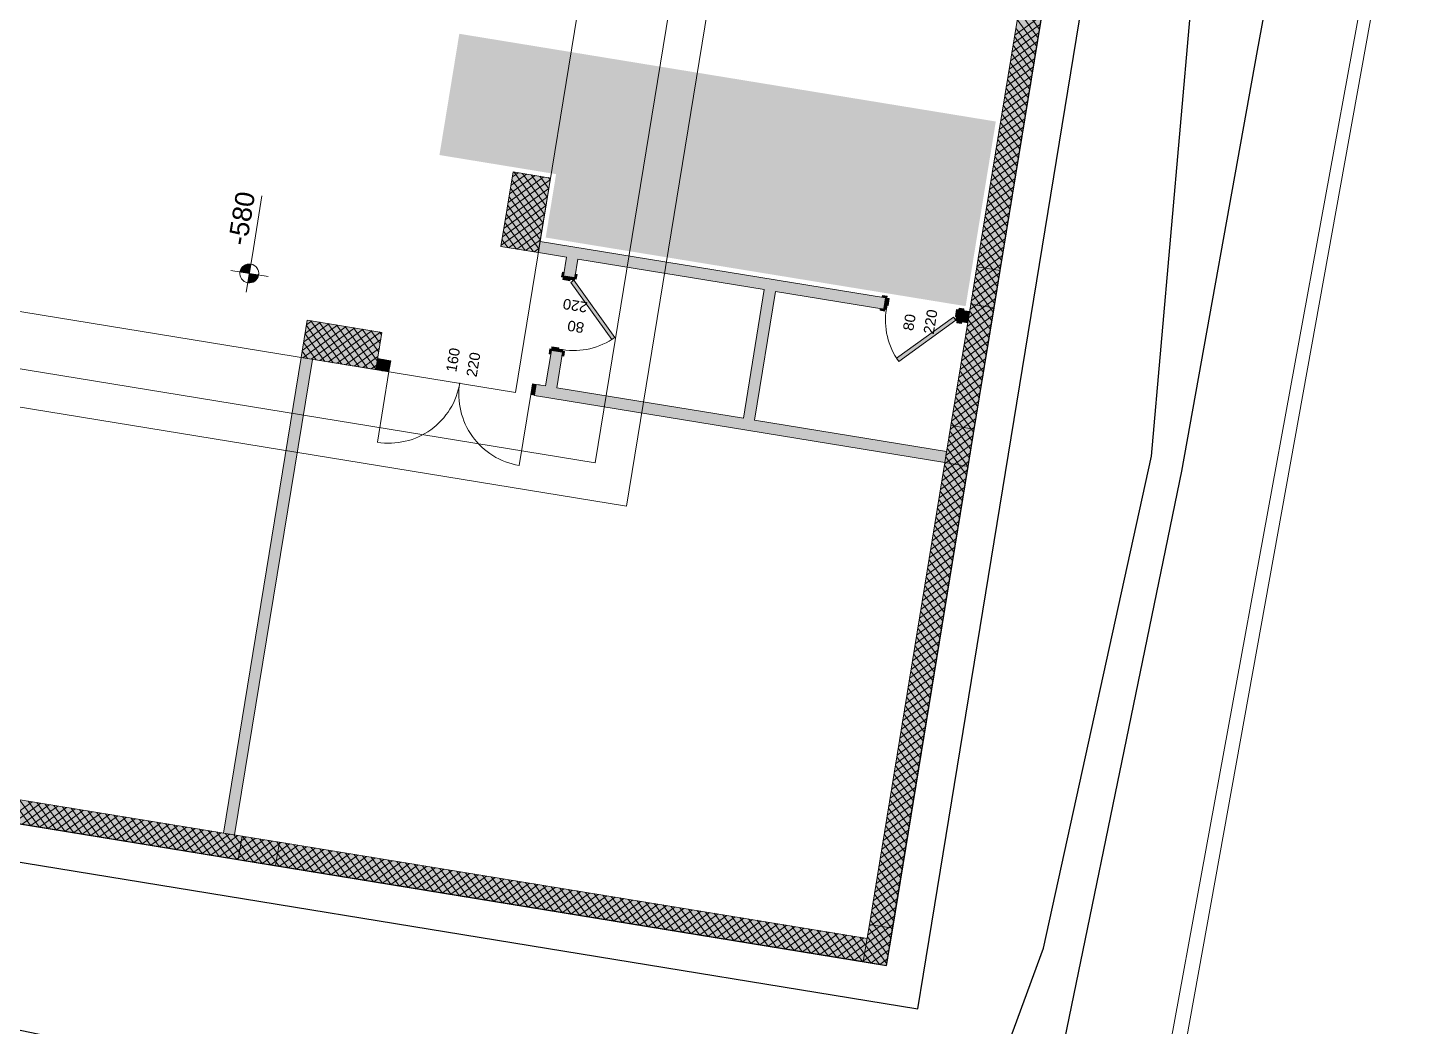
# Model space of a CAD drawing. Header units: metres. Extents: x 7511340 to 7511486, y 4692164 to 4692372.
# Drawn here: x 7511412.95 to 7511427.65, y 4692182.43 to 4692193 of the extents above; entities that cross this region are included whole.
import ezdxf

# ---------------------------------------------------------------- set-up
doc = ezdxf.new("R2010")
doc.units = ezdxf.units.M
for name, color, linetype, lineweight in [('Asfallt', 97, 'Continuous', 0), ('ParcRePo', 7, 'Continuous', 0), ('urbanizem', 1, 'Continuous', 0)]:
    doc.layers.add(name, color=color, linetype=linetype, lineweight=lineweight)
for name, color, linetype in [('bodrumi', 5, 'Continuous'), ('e0', 4, 'Continuous'), ('e1', 4, 'Continuous'), ('e2', 1, 'Continuous')]:
    doc.layers.add(name, color=color, linetype=linetype)
for name, color, linetype, true_color in [('PDF_2D Drafting - General', 7, 'Continuous', 0x999999), ('PDF_A - Dimensionimi', 7, 'Continuous', 0x999999), ('PDF_A - Fill Zone', 7, 'Continuous', 0xcccccc), ('PDF_A - Muret', 7, 'Continuous', 0xaaaaaa), ('PDF_A - Shtyllat', 7, 'Continuous', 0x999999), ('PDF_A - Shtyllat bodrum', 7, 'Continuous', 0x999999)]:
    doc.layers.add(name, color=color, linetype=linetype, true_color=true_color)
doc.styles.add('PDF Arial', font='arial.ttf')

msp = doc.modelspace()

# ---------------------------------------------------------------- hatches: boundary and pattern name
at = {"layer": 'PDF_A - Dimensionimi', "transparency": 33554559}
for points in [[(7511415.291, 4692190.397), (7511415.193, 4692190.413), (7511415.206, 4692190.45), (7511415.233, 4692190.478), (7511415.268, 4692190.495), (7511415.307, 4692190.496)], [(7511415.291, 4692190.397), (7511415.39, 4692190.381), (7511415.376, 4692190.345), (7511415.35, 4692190.316), (7511415.314, 4692190.3), (7511415.275, 4692190.298)]]:
    msp.add_hatch(color=256, dxfattribs=at).paths.add_polyline_path(points)
at = {"layer": 'PDF_A - Fill Zone', "true_color": 0xffffff, "transparency": 33554559}
msp.add_hatch(color=7, dxfattribs=at).paths.add_polyline_path([(7511423.189, 4692192.005), (7511422.87, 4692190.051), (7511418.427, 4692190.777), (7511418.537, 4692191.448), (7511417.303, 4692191.65), (7511417.513, 4692192.933)])
at = {"layer": 'PDF_A - Muret', "true_color": 0xffffff, "transparency": 33554559}
for points in [[(7511418.616, 4692190.371), (7511418.729, 4692190.353), (7511418.724, 4692190.325), (7511418.685, 4692190.332), (7511418.683, 4692190.32), (7511418.609, 4692190.332)], [(7511422.062, 4692190.132), (7511422.05, 4692190.058), (7511422.038, 4692190.06), (7511422.032, 4692190.021), (7511422.004, 4692190.025), (7511422.023, 4692190.139)], [(7511422.812, 4692190.01), (7511422.794, 4692189.896), (7511422.766, 4692189.901), (7511422.773, 4692189.94), (7511422.761, 4692189.942), (7511422.773, 4692190.016)], [(7511418.493, 4692189.621), (7511418.567, 4692189.609), (7511418.565, 4692189.597), (7511418.604, 4692189.591), (7511418.6, 4692189.563), (7511418.487, 4692189.582)]]:
    msp.add_hatch(color=7, dxfattribs=at).paths.add_polyline_path(points)

# ---------------------------------------------------------------- linework, layer by layer
at = {"layer": 'Asfallt'}
msp.add_polyline3d([(7511404.403, 4692273.175, 619.961), (7511401.488, 4692249.649, 619.892), (7511397.329, 4692206.248, 619.854), (7511395.371, 4692183.618, 619.839), (7511395.627, 4692182.623, 619.894), (7511395.907, 4692181.586, 619.902), (7511396.191, 4692181.272, 619.919), (7511396.715, 4692180.907, 619.923), (7511397.256, 4692180.8, 619.878), (7511414.766, 4692176.268, 619.774), (7511418.852, 4692175.217, 619.731), (7511420.837, 4692174.645, 619.657), (7511421.531, 4692174.761, 619.63), (7511421.996, 4692174.813, 619.607), (7511422.248, 4692175.07, 619.631), (7511422.506, 4692175.39, 619.618), (7511422.614, 4692175.596, 619.693), (7511422.821, 4692175.949, 619.549), (7511423.13, 4692176.487, 619.53), (7511424.316, 4692177.369, 619.53), (7511433.508, 4692228.296, 619.412), (7511440.37, 4692264.898, 619.373)], dxfattribs=at)
at = {"layer": 'bodrumi', "flags": 128}
msp.add_lwpolyline([(7511422.033, 4692183.074), (7511426.969, 4692213.275), (7511399.479, 4692217.768), (7511396.566, 4692188.662, 0.396098), (7511397.817, 4692187.032)], format="xyb", close=True, dxfattribs=at)
at = {"layer": 'e0', "color": 6, "linetype": 'Continuous', "lineweight": 20, "flags": 128}
msp.add_lwpolyline([(7511423.12, 4692213.903), (7511418.951, 4692188.392), (7511400.346, 4692191.433), (7511404.516, 4692216.944)], dxfattribs=at)
at = {"layer": 'e1', "flags": 128}
msp.add_lwpolyline([(7511422.364, 4692182.615), (7511427.429, 4692213.605), (7511399.123, 4692218.231), (7511396.168, 4692188.702, 0.396098), (7511397.752, 4692186.637)], format="xyb", close=True, dxfattribs=at)
at = {"layer": 'e1', "linetype": 'Continuous', "lineweight": 20, "elevation": 613.255, "flags": 128}
msp.add_lwpolyline([(7511423.515, 4692213.839), (7511419.281, 4692187.933), (7511399.887, 4692191.102), (7511404.121, 4692217.009)], dxfattribs=at)
at = {"layer": 'e2'}
msp.add_polyline3d([(7511400.144, 4692185.014, 619.707), (7511406.645, 4692183.268, 619.712), (7511410.931, 4692182.793, 619.834), (7511419.224, 4692181.066, 619.742), (7511423.016, 4692181.413, 619.405), (7511423.694, 4692183.258, 619.225), (7511424.836, 4692188.462, 619.161), (7511425.244, 4692193.12, 619.294), (7511426.125, 4692197.892, 619.277), (7511427.391, 4692204.14, 619.204), (7511428.084, 4692213.744, 613.896), (7511428.007, 4692215.982, 619.365), (7511429.663, 4692217.241, 619.316), (7511430.32, 4692216.45, 619.345), (7511430.001, 4692214.913, 619.363), (7511428, 4692203.837, 619.283), (7511426.864, 4692197.695, 619.391), (7511425.955, 4692192.757, 619.316), (7511425.152, 4692188.306, 619.298), (7511423.429, 4692179.932, 619.502), (7511421.276, 4692179.272, 619.683), (7511406.296, 4692181.95, 619.832), (7511398.809, 4692184.212, 619.878)], dxfattribs=at)
at = {"layer": 'ParcRePo', "flags": 128}
msp.add_lwpolyline([(7511438.476, 4692258.633), (7511437.466, 4692250.214), (7511433.445, 4692226.686), (7511431.285, 4692219.136), (7511431.165, 4692215.906), (7511428.644, 4692201.967), (7511424.053, 4692176.878), (7511392.374, 4692184.299), (7511391.774, 4692184.439), (7511391.754, 4692184.439), (7511391.594, 4692184.479), (7511374.173, 4692189.119), (7511355.624, 4692194.06), (7511353.224, 4692194.68), (7511356.019, 4692233.288), (7511356.846, 4692244.708), (7511357.263, 4692252.689), (7511359.038, 4692286.715)], dxfattribs=at)
at = {"layer": 'PDF_2D Drafting - General', "color": 8, "lineweight": 9, "true_color": 0x7f7f7f}
for points in [[(7511422.033, 4692183.074), (7511426.969, 4692213.275)], [(7511397.817, 4692187.032), (7511422.033, 4692183.074)]]:
    msp.add_lwpolyline(points, dxfattribs=at)
at = {"layer": 'PDF_A - Dimensionimi', "lineweight": 5}
for points in [[(7511415.324, 4692190.595), (7511415.425, 4692191.218)], [(7511415.259, 4692190.2), (7511415.324, 4692190.595)], [(7511415.489, 4692190.365), (7511415.094, 4692190.429)]]:
    msp.add_lwpolyline(points, dxfattribs=at)
msp.add_ellipse((7511415.291, 4692190.397), major_axis=(0.0987, -0.0162), ratio=0.999471, dxfattribs=at)
at = {"layer": 'PDF_A - Muret', "color": 8, "lineweight": 18, "true_color": 0x7f7f7f}
for points in [[(7511423.714, 4692194.908), (7511422.988, 4692190.467)], [(7511423.235, 4692190.427), (7511423.961, 4692194.868)], [(7511418.37, 4692190.736), (7511418.35, 4692190.617)], [(7511422.023, 4692190.139), (7511418.37, 4692190.736)], [(7511418.35, 4692190.617), (7511418.648, 4692190.569)], [(7511418.648, 4692190.569), (7511418.616, 4692190.371)], [(7511418.734, 4692190.352), (7511418.766, 4692190.549)], [(7511418.766, 4692190.549), (7511420.74, 4692190.227)], [(7511418.616, 4692190.371), (7511418.622, 4692190.408)], [(7511418.616, 4692190.371), (7511418.622, 4692190.408)], [(7511418.616, 4692190.371), (7511418.622, 4692190.408)], [(7511418.616, 4692190.371), (7511418.729, 4692190.353)], [(7511418.616, 4692190.371), (7511418.729, 4692190.353)], [(7511418.616, 4692190.371), (7511418.729, 4692190.353)], [(7511418.729, 4692190.353), (7511418.734, 4692190.352)], [(7511418.729, 4692190.353), (7511418.734, 4692190.352)], [(7511418.729, 4692190.353), (7511418.734, 4692190.352)], [(7511418.734, 4692190.352), (7511418.74, 4692190.388)], [(7511418.734, 4692190.352), (7511418.74, 4692190.388)], [(7511418.734, 4692190.352), (7511418.74, 4692190.388)], [(7511420.74, 4692190.227), (7511420.518, 4692188.865)], [(7511420.636, 4692188.845), (7511420.859, 4692190.207)], [(7511420.859, 4692190.207), (7511422.003, 4692190.02)], [(7511422.023, 4692190.139), (7511421.986, 4692190.145)], [(7511422.023, 4692190.139), (7511421.986, 4692190.145)], [(7511422.023, 4692190.139), (7511421.986, 4692190.145)], [(7511422.023, 4692190.139), (7511422.004, 4692190.025)], [(7511422.023, 4692190.139), (7511422.004, 4692190.025)], [(7511422.023, 4692190.139), (7511422.004, 4692190.025)], [(7511422.003, 4692190.02), (7511421.967, 4692190.026)], [(7511422.003, 4692190.02), (7511421.967, 4692190.026)], [(7511422.003, 4692190.02), (7511421.967, 4692190.026)], [(7511422.004, 4692190.025), (7511422.003, 4692190.02)], [(7511422.004, 4692190.025), (7511422.003, 4692190.02)], [(7511422.004, 4692190.025), (7511422.003, 4692190.02)], [(7511422.924, 4692190.072), (7511422.714, 4692188.789)], [(7511422.812, 4692190.01), (7511422.794, 4692189.896)], [(7511422.812, 4692190.01), (7511422.794, 4692189.896)], [(7511422.812, 4692190.01), (7511422.794, 4692189.896)], [(7511422.812, 4692190.01), (7511422.849, 4692190.004)], [(7511422.91, 4692189.994), (7511422.812, 4692190.01)], [(7511422.812, 4692190.01), (7511422.849, 4692190.004)], [(7511422.812, 4692190.01), (7511422.849, 4692190.004)], [(7511422.891, 4692189.875), (7511422.91, 4692189.994)], [(7511422.961, 4692188.749), (7511423.171, 4692190.032)], [(7511422.794, 4692189.896), (7511422.793, 4692189.891)], [(7511422.794, 4692189.896), (7511422.793, 4692189.891)], [(7511422.794, 4692189.896), (7511422.793, 4692189.891)], [(7511422.793, 4692189.891), (7511422.829, 4692189.885)], [(7511422.793, 4692189.891), (7511422.891, 4692189.875)], [(7511422.793, 4692189.891), (7511422.829, 4692189.885)], [(7511422.793, 4692189.891), (7511422.829, 4692189.885)], [(7511418.487, 4692189.582), (7511418.425, 4692189.207)], [(7511418.487, 4692189.582), (7511418.481, 4692189.545)], [(7511418.487, 4692189.582), (7511418.481, 4692189.545)], [(7511418.487, 4692189.582), (7511418.481, 4692189.545)], [(7511418.487, 4692189.582), (7511418.6, 4692189.563)], [(7511418.487, 4692189.582), (7511418.6, 4692189.563)], [(7511418.487, 4692189.582), (7511418.6, 4692189.563)], [(7511418.544, 4692189.187), (7511418.605, 4692189.562)], [(7511418.605, 4692189.562), (7511418.599, 4692189.526)], [(7511418.605, 4692189.562), (7511418.599, 4692189.526)], [(7511418.605, 4692189.562), (7511418.599, 4692189.526)], [(7511418.6, 4692189.563), (7511418.605, 4692189.562)], [(7511418.6, 4692189.563), (7511418.605, 4692189.562)], [(7511418.6, 4692189.563), (7511418.605, 4692189.562)], [(7511415.84, 4692189.508), (7511415.017, 4692184.475)], [(7511415.136, 4692184.456), (7511415.958, 4692189.488)], [(7511416.629, 4692189.379), (7511416.728, 4692189.363)], [(7511416.747, 4692189.481), (7511416.649, 4692189.497)], [(7511416.728, 4692189.363), (7511416.692, 4692189.368)], [(7511416.728, 4692189.363), (7511416.692, 4692189.368)], [(7511416.728, 4692189.363), (7511416.692, 4692189.368)], [(7511416.747, 4692189.481), (7511416.711, 4692189.487)], [(7511416.747, 4692189.481), (7511416.711, 4692189.487)], [(7511416.747, 4692189.481), (7511416.711, 4692189.487)], [(7511416.729, 4692189.367), (7511416.728, 4692189.363)], [(7511416.729, 4692189.367), (7511416.728, 4692189.363)], [(7511416.729, 4692189.367), (7511416.728, 4692189.363)], [(7511416.747, 4692189.481), (7511416.729, 4692189.367)], [(7511416.747, 4692189.481), (7511416.729, 4692189.367)], [(7511416.747, 4692189.481), (7511416.729, 4692189.367)], [(7511418.326, 4692189.223), (7511418.308, 4692189.109)], [(7511418.326, 4692189.223), (7511418.308, 4692189.109)], [(7511418.326, 4692189.223), (7511418.308, 4692189.109)], [(7511418.326, 4692189.223), (7511418.363, 4692189.217)], [(7511418.425, 4692189.207), (7511418.326, 4692189.223)], [(7511418.326, 4692189.223), (7511418.363, 4692189.217)], [(7511418.326, 4692189.223), (7511418.363, 4692189.217)], [(7511418.308, 4692189.109), (7511418.307, 4692189.104)], [(7511418.308, 4692189.109), (7511418.307, 4692189.104)], [(7511418.308, 4692189.109), (7511418.307, 4692189.104)], [(7511418.307, 4692189.104), (7511418.344, 4692189.098)], [(7511418.307, 4692189.104), (7511422.649, 4692188.395)], [(7511418.307, 4692189.104), (7511418.344, 4692189.098)], [(7511418.307, 4692189.104), (7511418.344, 4692189.098)], [(7511420.518, 4692188.865), (7511418.544, 4692189.187)], [(7511422.668, 4692188.513), (7511420.636, 4692188.845)], [(7511422.649, 4692188.395), (7511422.668, 4692188.513)], [(7511422.65, 4692188.395), (7511421.851, 4692183.509)], [(7511422.098, 4692183.469), (7511422.896, 4692188.354)], [(7511415.215, 4692184.442), (7511411.119, 4692185.111)], [(7511411.078, 4692184.865), (7511415.174, 4692184.195)], [(7511415.017, 4692184.475), (7511415.136, 4692184.456)], [(7511421.827, 4692183.361), (7511415.609, 4692184.378)], [(7511415.569, 4692184.131), (7511421.787, 4692183.115)]]:
    msp.add_lwpolyline(points, dxfattribs=at)
at = {"layer": 'PDF_A - Muret', "lineweight": 9}
for points in [[(7511423.652, 4692192.979), (7511423.446, 4692193.266)], [(7511423.676, 4692193.126), (7511423.389, 4692192.92)], [(7511423.623, 4692192.797), (7511423.416, 4692193.084)], [(7511423.637, 4692192.888), (7511423.431, 4692193.175)], [(7511423.647, 4692192.945), (7511423.36, 4692192.739)], [(7511423.662, 4692193.036), (7511423.374, 4692192.829)], [(7511423.593, 4692192.616), (7511423.387, 4692192.903)], [(7511423.608, 4692192.706), (7511423.401, 4692192.993)], [(7511423.617, 4692192.764), (7511423.33, 4692192.557)], [(7511423.632, 4692192.854), (7511423.345, 4692192.648)], [(7511423.578, 4692192.525), (7511423.372, 4692192.812)], [(7511423.602, 4692192.673), (7511423.315, 4692192.466)], [(7511423.548, 4692192.344), (7511423.342, 4692192.631)], [(7511423.563, 4692192.434), (7511423.357, 4692192.721)], [(7511423.573, 4692192.491), (7511423.286, 4692192.285)], [(7511423.587, 4692192.582), (7511423.3, 4692192.376)], [(7511423.519, 4692192.162), (7511423.312, 4692192.449)], [(7511423.534, 4692192.253), (7511423.327, 4692192.54)], [(7511423.543, 4692192.31), (7511423.256, 4692192.103)], [(7511423.558, 4692192.401), (7511423.271, 4692192.194)], [(7511423.504, 4692192.071), (7511423.298, 4692192.358)], [(7511423.528, 4692192.219), (7511423.241, 4692192.013)], [(7511423.474, 4692191.89), (7511423.268, 4692192.177)], [(7511423.489, 4692191.981), (7511423.283, 4692192.268)], [(7511423.498, 4692192.038), (7511423.211, 4692191.831)], [(7511423.513, 4692192.129), (7511423.226, 4692191.922)], [(7511423.459, 4692191.799), (7511423.253, 4692192.086)], [(7511423.484, 4692191.947), (7511423.197, 4692191.741)], [(7511423.43, 4692191.618), (7511423.223, 4692191.905)], [(7511423.445, 4692191.708), (7511423.238, 4692191.996)], [(7511423.454, 4692191.766), (7511423.167, 4692191.559)], [(7511423.469, 4692191.856), (7511423.182, 4692191.65)], [(7511423.4, 4692191.436), (7511423.194, 4692191.723)], [(7511423.415, 4692191.527), (7511423.209, 4692191.814)], [(7511423.424, 4692191.584), (7511423.137, 4692191.378)], [(7511423.439, 4692191.675), (7511423.152, 4692191.468)], [(7511423.385, 4692191.346), (7511423.179, 4692191.633)], [(7511423.409, 4692191.493), (7511423.122, 4692191.287)], [(7511423.356, 4692191.164), (7511423.149, 4692191.451)], [(7511423.37, 4692191.255), (7511423.164, 4692191.542)], [(7511423.38, 4692191.312), (7511423.093, 4692191.106)], [(7511423.395, 4692191.403), (7511423.108, 4692191.196)], [(7511423.341, 4692191.073), (7511423.134, 4692191.36)], [(7511423.35, 4692191.131), (7511423.063, 4692190.924)], [(7511423.365, 4692191.221), (7511423.078, 4692191.015)], [(7511423.311, 4692190.892), (7511423.105, 4692191.179)], [(7511423.326, 4692190.983), (7511423.12, 4692191.27)], [(7511423.335, 4692191.04), (7511423.048, 4692190.833)], [(7511423.281, 4692190.711), (7511423.075, 4692190.998)], [(7511423.296, 4692190.801), (7511423.09, 4692191.088)], [(7511423.306, 4692190.858), (7511423.019, 4692190.652)], [(7511423.32, 4692190.949), (7511423.033, 4692190.743)], [(7511423.267, 4692190.62), (7511423.06, 4692190.907)], [(7511423.291, 4692190.768), (7511423.004, 4692190.561)], [(7511423.237, 4692190.438), (7511423.031, 4692190.725)], [(7511423.252, 4692190.529), (7511423.045, 4692190.816)], [(7511423.276, 4692190.677), (7511422.989, 4692190.47)], [(7511423.065, 4692190.455), (7511423.001, 4692190.544)], [(7511423.156, 4692190.44), (7511423.016, 4692190.635)], [(7511423.261, 4692190.586), (7511423.076, 4692190.453)], [(7511423.246, 4692190.495), (7511423.167, 4692190.438)], [(7511423.157, 4692189.951), (7511422.87, 4692189.745)], [(7511423.161, 4692190.034), (7511422.885, 4692189.835)], [(7511423.07, 4692190.049), (7511422.9, 4692189.926)], [(7511423.118, 4692189.713), (7511422.912, 4692190)], [(7511422.98, 4692190.063), (7511422.915, 4692190.017)], [(7511423.133, 4692189.803), (7511422.942, 4692190.07)], [(7511423.148, 4692189.894), (7511423.032, 4692190.055)], [(7511423.163, 4692189.985), (7511423.123, 4692190.04)], [(7511423.143, 4692189.86), (7511422.856, 4692189.654)], [(7511423.089, 4692189.531), (7511422.882, 4692189.818)], [(7511423.104, 4692189.622), (7511422.897, 4692189.909)], [(7511423.113, 4692189.679), (7511422.826, 4692189.473)], [(7511423.128, 4692189.77), (7511422.841, 4692189.563)], [(7511423.074, 4692189.44), (7511422.868, 4692189.727)], [(7511423.098, 4692189.588), (7511422.811, 4692189.382)], [(7511423.044, 4692189.259), (7511422.838, 4692189.546)], [(7511423.059, 4692189.35), (7511422.853, 4692189.637)], [(7511423.068, 4692189.407), (7511422.781, 4692189.2)], [(7511423.083, 4692189.498), (7511422.796, 4692189.291)], [(7511423.015, 4692189.078), (7511422.808, 4692189.365)], [(7511423.029, 4692189.168), (7511422.823, 4692189.455)], [(7511423.039, 4692189.225), (7511422.752, 4692189.019)], [(7511423.054, 4692189.316), (7511422.767, 4692189.11)], [(7511423, 4692188.987), (7511422.793, 4692189.274)], [(7511423.024, 4692189.135), (7511422.737, 4692188.928)], [(7511422.97, 4692188.805), (7511422.764, 4692189.092)], [(7511422.985, 4692188.896), (7511422.779, 4692189.183)], [(7511423.009, 4692189.044), (7511422.722, 4692188.837)], [(7511422.926, 4692188.755), (7511422.749, 4692189.002)], [(7511422.994, 4692188.953), (7511422.757, 4692188.783)], [(7511422.745, 4692188.784), (7511422.719, 4692188.82)], [(7511422.836, 4692188.77), (7511422.734, 4692188.911)], [(7511422.979, 4692188.862), (7511422.848, 4692188.768)], [(7511422.965, 4692188.772), (7511422.938, 4692188.753)], [(7511422.842, 4692188.363), (7511422.618, 4692188.202)], [(7511422.751, 4692188.378), (7511422.633, 4692188.293)], [(7511422.851, 4692188.08), (7511422.645, 4692188.367)], [(7511422.66, 4692188.393), (7511422.648, 4692188.384)], [(7511422.866, 4692188.17), (7511422.712, 4692188.384)], [(7511422.881, 4692188.261), (7511422.803, 4692188.37)], [(7511422.896, 4692188.352), (7511422.894, 4692188.355)], [(7511422.876, 4692188.227), (7511422.589, 4692188.021)], [(7511422.89, 4692188.318), (7511422.603, 4692188.112)], [(7511422.837, 4692187.989), (7511422.63, 4692188.276)], [(7511422.846, 4692188.046), (7511422.559, 4692187.84)], [(7511422.861, 4692188.137), (7511422.574, 4692187.93)], [(7511422.807, 4692187.807), (7511422.601, 4692188.094)], [(7511422.822, 4692187.898), (7511422.615, 4692188.185)], [(7511422.831, 4692187.955), (7511422.544, 4692187.749)], [(7511422.777, 4692187.626), (7511422.571, 4692187.913)], [(7511422.792, 4692187.717), (7511422.586, 4692188.004)], [(7511422.801, 4692187.774), (7511422.514, 4692187.567)], [(7511422.816, 4692187.864), (7511422.529, 4692187.658)], [(7511422.762, 4692187.535), (7511422.556, 4692187.822)], [(7511422.787, 4692187.683), (7511422.5, 4692187.477)], [(7511422.733, 4692187.354), (7511422.526, 4692187.641)], [(7511422.748, 4692187.445), (7511422.541, 4692187.732)], [(7511422.757, 4692187.502), (7511422.47, 4692187.295)], [(7511422.772, 4692187.592), (7511422.485, 4692187.386)], [(7511422.703, 4692187.172), (7511422.497, 4692187.459)], [(7511422.718, 4692187.263), (7511422.512, 4692187.55)], [(7511422.727, 4692187.32), (7511422.44, 4692187.114)], [(7511422.742, 4692187.411), (7511422.455, 4692187.204)], [(7511422.688, 4692187.082), (7511422.482, 4692187.369)], [(7511422.713, 4692187.229), (7511422.426, 4692187.023)], [(7511422.659, 4692186.9), (7511422.452, 4692187.187)], [(7511422.674, 4692186.991), (7511422.467, 4692187.278)], [(7511422.683, 4692187.048), (7511422.396, 4692186.842)], [(7511422.698, 4692187.139), (7511422.411, 4692186.932)], [(7511422.644, 4692186.809), (7511422.438, 4692187.096)], [(7511422.653, 4692186.867), (7511422.366, 4692186.66)], [(7511422.668, 4692186.957), (7511422.381, 4692186.751)], [(7511422.614, 4692186.628), (7511422.408, 4692186.915)], [(7511422.629, 4692186.719), (7511422.423, 4692187.006)], [(7511422.638, 4692186.776), (7511422.351, 4692186.569)], [(7511422.585, 4692186.447), (7511422.378, 4692186.734)], [(7511422.599, 4692186.537), (7511422.393, 4692186.824)], [(7511422.609, 4692186.594), (7511422.322, 4692186.388)], [(7511422.624, 4692186.685), (7511422.337, 4692186.479)], [(7511422.57, 4692186.356), (7511422.363, 4692186.643)], [(7511422.594, 4692186.504), (7511422.307, 4692186.297)], [(7511422.54, 4692186.174), (7511422.334, 4692186.461)], [(7511422.555, 4692186.265), (7511422.349, 4692186.552)], [(7511422.564, 4692186.322), (7511422.277, 4692186.116)], [(7511422.579, 4692186.413), (7511422.292, 4692186.207)], [(7511422.51, 4692185.993), (7511422.304, 4692186.28)], [(7511422.525, 4692186.084), (7511422.319, 4692186.371)], [(7511422.535, 4692186.141), (7511422.248, 4692185.934)], [(7511422.549, 4692186.231), (7511422.262, 4692186.025)], [(7511422.496, 4692185.902), (7511422.289, 4692186.189)], [(7511422.52, 4692186.05), (7511422.233, 4692185.844)], [(7511422.466, 4692185.721), (7511422.26, 4692186.008)], [(7511422.481, 4692185.811), (7511422.274, 4692186.098)], [(7511422.49, 4692185.869), (7511422.203, 4692185.662)], [(7511422.505, 4692185.959), (7511422.218, 4692185.753)], [(7511422.451, 4692185.63), (7511422.245, 4692185.917)], [(7511422.475, 4692185.778), (7511422.188, 4692185.571)], [(7511422.421, 4692185.449), (7511422.215, 4692185.736)], [(7511422.436, 4692185.539), (7511422.23, 4692185.826)], [(7511422.446, 4692185.596), (7511422.159, 4692185.39)], [(7511422.46, 4692185.687), (7511422.173, 4692185.481)], [(7511422.392, 4692185.267), (7511422.185, 4692185.554)], [(7511422.407, 4692185.358), (7511422.2, 4692185.645)], [(7511422.416, 4692185.415), (7511422.129, 4692185.209)], [(7511422.431, 4692185.506), (7511422.144, 4692185.299)], [(7511422.377, 4692185.176), (7511422.171, 4692185.463)], [(7511422.401, 4692185.324), (7511422.114, 4692185.118)], [(7511422.347, 4692184.995), (7511422.141, 4692185.282)], [(7511422.362, 4692185.086), (7511422.156, 4692185.373)], [(7511422.371, 4692185.143), (7511422.084, 4692184.936)], [(7511422.386, 4692185.233), (7511422.099, 4692185.027)], [(7511422.318, 4692184.814), (7511422.111, 4692185.101)], [(7511422.332, 4692184.904), (7511422.126, 4692185.191)], [(7511422.342, 4692184.961), (7511422.055, 4692184.755)], [(7511422.357, 4692185.052), (7511422.07, 4692184.846)], [(7511422.303, 4692184.723), (7511422.096, 4692185.01)], [(7511412.977, 4692184.554), (7511412.77, 4692184.842)], [(7511413.067, 4692184.54), (7511412.861, 4692184.827)], [(7511413.158, 4692184.525), (7511412.952, 4692184.812)], [(7511422.327, 4692184.871), (7511422.04, 4692184.664)], [(7511422.273, 4692184.541), (7511422.067, 4692184.828)], [(7511422.288, 4692184.632), (7511422.082, 4692184.919)], [(7511412.994, 4692184.805), (7511412.707, 4692184.599)], [(7511413.085, 4692184.79), (7511412.798, 4692184.584)], [(7511413.175, 4692184.775), (7511412.888, 4692184.569)], [(7511413.266, 4692184.76), (7511412.979, 4692184.554)], [(7511413.249, 4692184.51), (7511413.042, 4692184.797)], [(7511413.357, 4692184.746), (7511413.07, 4692184.539)], [(7511413.34, 4692184.495), (7511413.133, 4692184.782)], [(7511413.448, 4692184.731), (7511413.161, 4692184.524)], [(7511413.43, 4692184.48), (7511413.224, 4692184.767)], [(7511413.538, 4692184.716), (7511413.251, 4692184.51)], [(7511413.521, 4692184.466), (7511413.315, 4692184.753)], [(7511413.629, 4692184.701), (7511413.342, 4692184.495)], [(7511413.612, 4692184.451), (7511413.405, 4692184.738)], [(7511413.72, 4692184.686), (7511413.433, 4692184.48)], [(7511413.702, 4692184.436), (7511413.496, 4692184.723)], [(7511413.811, 4692184.672), (7511413.524, 4692184.465)], [(7511413.793, 4692184.421), (7511413.587, 4692184.708)], [(7511413.884, 4692184.406), (7511413.677, 4692184.693)], [(7511413.975, 4692184.391), (7511413.768, 4692184.678)], [(7511414.065, 4692184.377), (7511413.859, 4692184.664)], [(7511422.297, 4692184.689), (7511422.01, 4692184.483)], [(7511422.312, 4692184.78), (7511422.025, 4692184.574)], [(7511422.258, 4692184.451), (7511422.052, 4692184.738)], [(7511413.901, 4692184.657), (7511413.614, 4692184.45)], [(7511413.992, 4692184.642), (7511413.705, 4692184.435)], [(7511414.083, 4692184.627), (7511413.796, 4692184.421)], [(7511414.173, 4692184.612), (7511413.886, 4692184.406)], [(7511414.156, 4692184.362), (7511413.95, 4692184.649)], [(7511414.264, 4692184.597), (7511413.977, 4692184.391)], [(7511414.247, 4692184.347), (7511414.04, 4692184.634)], [(7511414.355, 4692184.583), (7511414.068, 4692184.376)], [(7511414.338, 4692184.332), (7511414.131, 4692184.619)], [(7511414.446, 4692184.568), (7511414.159, 4692184.361)], [(7511414.428, 4692184.317), (7511414.222, 4692184.604)], [(7511414.536, 4692184.553), (7511414.249, 4692184.346)], [(7511414.519, 4692184.302), (7511414.312, 4692184.589)], [(7511414.627, 4692184.538), (7511414.34, 4692184.332)], [(7511414.61, 4692184.288), (7511414.403, 4692184.575)], [(7511414.718, 4692184.523), (7511414.431, 4692184.317)], [(7511414.7, 4692184.273), (7511414.494, 4692184.56)], [(7511414.791, 4692184.258), (7511414.585, 4692184.545)], [(7511414.882, 4692184.243), (7511414.675, 4692184.53)], [(7511414.973, 4692184.228), (7511414.766, 4692184.515)], [(7511422.282, 4692184.598), (7511421.995, 4692184.392)], [(7511422.229, 4692184.269), (7511422.022, 4692184.556)], [(7511422.244, 4692184.36), (7511422.037, 4692184.647)], [(7511414.808, 4692184.508), (7511414.521, 4692184.302)], [(7511414.899, 4692184.494), (7511414.612, 4692184.287)], [(7511414.99, 4692184.479), (7511414.703, 4692184.272)], [(7511415.081, 4692184.464), (7511414.794, 4692184.258)], [(7511415.063, 4692184.213), (7511414.857, 4692184.501)], [(7511415.171, 4692184.449), (7511414.884, 4692184.243)], [(7511415.154, 4692184.199), (7511414.948, 4692184.486)], [(7511415.207, 4692184.394), (7511414.975, 4692184.228)], [(7511415.186, 4692184.266), (7511415.038, 4692184.471)], [(7511415.201, 4692184.357), (7511415.129, 4692184.456)], [(7511415.625, 4692184.375), (7511415.607, 4692184.362)], [(7511415.88, 4692184.08), (7511415.673, 4692184.367)], [(7511422.253, 4692184.417), (7511421.966, 4692184.211)], [(7511422.268, 4692184.508), (7511421.981, 4692184.301)], [(7511422.199, 4692184.088), (7511421.993, 4692184.375)], [(7511422.214, 4692184.178), (7511422.007, 4692184.465)], [(7511415.192, 4692184.304), (7511415.066, 4692184.213)], [(7511415.806, 4692184.345), (7511415.577, 4692184.18)], [(7511415.698, 4692184.11), (7511415.59, 4692184.26)], [(7511415.716, 4692184.36), (7511415.592, 4692184.271)], [(7511415.789, 4692184.095), (7511415.605, 4692184.351)], [(7511415.897, 4692184.33), (7511415.61, 4692184.124)], [(7511415.988, 4692184.316), (7511415.701, 4692184.109)], [(7511415.971, 4692184.065), (7511415.764, 4692184.352)], [(7511416.079, 4692184.301), (7511415.792, 4692184.094)], [(7511416.061, 4692184.05), (7511415.855, 4692184.337)], [(7511416.169, 4692184.286), (7511415.882, 4692184.08)], [(7511416.152, 4692184.035), (7511415.946, 4692184.323)], [(7511416.26, 4692184.271), (7511415.973, 4692184.065)], [(7511416.243, 4692184.021), (7511416.036, 4692184.308)], [(7511416.351, 4692184.256), (7511416.064, 4692184.05)], [(7511416.333, 4692184.006), (7511416.127, 4692184.293)], [(7511416.441, 4692184.242), (7511416.154, 4692184.035)], [(7511416.424, 4692183.991), (7511416.218, 4692184.278)], [(7511416.532, 4692184.227), (7511416.245, 4692184.02)], [(7511416.515, 4692183.976), (7511416.308, 4692184.263)], [(7511416.606, 4692183.961), (7511416.399, 4692184.248)], [(7511416.696, 4692183.947), (7511416.49, 4692184.234)], [(7511416.787, 4692183.932), (7511416.581, 4692184.219)], [(7511422.223, 4692184.236), (7511421.936, 4692184.029)], [(7511422.238, 4692184.326), (7511421.951, 4692184.12)], [(7511422.184, 4692183.997), (7511421.978, 4692184.284)], [(7511415.177, 4692184.213), (7511415.157, 4692184.198)], [(7511415.608, 4692184.124), (7511415.575, 4692184.169)], [(7511416.623, 4692184.212), (7511416.336, 4692184.005)], [(7511416.714, 4692184.197), (7511416.427, 4692183.991)], [(7511416.804, 4692184.182), (7511416.517, 4692183.976)], [(7511416.895, 4692184.167), (7511416.608, 4692183.961)], [(7511416.878, 4692183.917), (7511416.671, 4692184.204)], [(7511416.986, 4692184.153), (7511416.699, 4692183.946)], [(7511416.968, 4692183.902), (7511416.762, 4692184.189)], [(7511417.077, 4692184.138), (7511416.79, 4692183.931)], [(7511417.059, 4692183.887), (7511416.853, 4692184.174)], [(7511417.167, 4692184.123), (7511416.88, 4692183.916)], [(7511417.15, 4692183.872), (7511416.943, 4692184.159)], [(7511417.258, 4692184.108), (7511416.971, 4692183.902)], [(7511417.241, 4692183.858), (7511417.034, 4692184.145)], [(7511417.349, 4692184.093), (7511417.062, 4692183.887)], [(7511417.331, 4692183.843), (7511417.125, 4692184.13)], [(7511417.439, 4692184.078), (7511417.152, 4692183.872)], [(7511417.422, 4692183.828), (7511417.216, 4692184.115)], [(7511417.513, 4692183.813), (7511417.306, 4692184.1)], [(7511417.604, 4692183.798), (7511417.397, 4692184.085)], [(7511417.694, 4692183.783), (7511417.488, 4692184.07)], [(7511422.208, 4692184.145), (7511421.921, 4692183.938)], [(7511422.155, 4692183.816), (7511421.948, 4692184.103)], [(7511422.169, 4692183.906), (7511421.963, 4692184.193)], [(7511417.53, 4692184.064), (7511417.243, 4692183.857)], [(7511417.621, 4692184.049), (7511417.334, 4692183.842)], [(7511417.712, 4692184.034), (7511417.425, 4692183.827)], [(7511417.802, 4692184.019), (7511417.515, 4692183.813)], [(7511417.785, 4692183.769), (7511417.579, 4692184.056)], [(7511417.893, 4692184.004), (7511417.606, 4692183.798)], [(7511417.876, 4692183.754), (7511417.669, 4692184.041)], [(7511417.984, 4692183.989), (7511417.697, 4692183.783)], [(7511417.966, 4692183.739), (7511417.76, 4692184.026)], [(7511418.074, 4692183.975), (7511417.787, 4692183.768)], [(7511418.057, 4692183.724), (7511417.851, 4692184.011)], [(7511418.165, 4692183.96), (7511417.878, 4692183.753)], [(7511418.148, 4692183.709), (7511417.941, 4692183.996)], [(7511418.256, 4692183.945), (7511417.969, 4692183.739)], [(7511418.239, 4692183.694), (7511418.032, 4692183.982)], [(7511418.347, 4692183.93), (7511418.06, 4692183.724)], [(7511418.329, 4692183.68), (7511418.123, 4692183.967)], [(7511418.42, 4692183.665), (7511418.214, 4692183.952)], [(7511418.511, 4692183.65), (7511418.304, 4692183.937)], [(7511422.179, 4692183.963), (7511421.892, 4692183.757)], [(7511422.194, 4692184.054), (7511421.907, 4692183.848)], [(7511422.14, 4692183.725), (7511421.933, 4692184.012)], [(7511418.437, 4692183.915), (7511418.15, 4692183.709)], [(7511418.528, 4692183.9), (7511418.241, 4692183.694)], [(7511418.619, 4692183.886), (7511418.332, 4692183.679)], [(7511418.602, 4692183.635), (7511418.395, 4692183.922)], [(7511418.71, 4692183.871), (7511418.423, 4692183.664)], [(7511418.692, 4692183.62), (7511418.486, 4692183.907)], [(7511418.8, 4692183.856), (7511418.513, 4692183.65)], [(7511418.783, 4692183.605), (7511418.577, 4692183.893)], [(7511418.891, 4692183.841), (7511418.604, 4692183.635)], [(7511418.874, 4692183.591), (7511418.667, 4692183.878)], [(7511418.982, 4692183.826), (7511418.695, 4692183.62)], [(7511418.964, 4692183.576), (7511418.758, 4692183.863)], [(7511419.072, 4692183.812), (7511418.785, 4692183.605)], [(7511419.055, 4692183.561), (7511418.849, 4692183.848)], [(7511419.163, 4692183.797), (7511418.876, 4692183.59)], [(7511419.146, 4692183.546), (7511418.939, 4692183.833)], [(7511419.254, 4692183.782), (7511418.967, 4692183.575)], [(7511419.237, 4692183.531), (7511419.03, 4692183.818)], [(7511419.327, 4692183.517), (7511419.121, 4692183.804)], [(7511419.418, 4692183.502), (7511419.212, 4692183.789)], [(7511422.149, 4692183.782), (7511421.862, 4692183.576)], [(7511422.164, 4692183.873), (7511421.877, 4692183.666)], [(7511422.11, 4692183.543), (7511421.904, 4692183.83)], [(7511422.125, 4692183.634), (7511421.919, 4692183.921)], [(7511419.345, 4692183.767), (7511419.058, 4692183.561)], [(7511419.435, 4692183.752), (7511419.148, 4692183.546)], [(7511419.526, 4692183.737), (7511419.239, 4692183.531)], [(7511419.509, 4692183.487), (7511419.302, 4692183.774)], [(7511419.617, 4692183.723), (7511419.33, 4692183.516)], [(7511419.599, 4692183.472), (7511419.393, 4692183.759)], [(7511419.708, 4692183.708), (7511419.42, 4692183.501)], [(7511419.69, 4692183.457), (7511419.484, 4692183.744)], [(7511419.798, 4692183.693), (7511419.511, 4692183.486)], [(7511419.781, 4692183.442), (7511419.574, 4692183.729)], [(7511419.889, 4692183.678), (7511419.602, 4692183.472)], [(7511419.872, 4692183.428), (7511419.665, 4692183.715)], [(7511419.98, 4692183.663), (7511419.693, 4692183.457)], [(7511419.962, 4692183.413), (7511419.756, 4692183.7)], [(7511420.07, 4692183.648), (7511419.783, 4692183.442)], [(7511420.053, 4692183.398), (7511419.847, 4692183.685)], [(7511420.161, 4692183.634), (7511419.874, 4692183.427)], [(7511420.144, 4692183.383), (7511419.937, 4692183.67)], [(7511420.235, 4692183.368), (7511420.028, 4692183.655)], [(7511420.325, 4692183.353), (7511420.119, 4692183.64)], [(7511421.991, 4692183.487), (7511421.874, 4692183.649)], [(7511422.134, 4692183.691), (7511421.876, 4692183.505)], [(7511422.082, 4692183.472), (7511421.889, 4692183.74)], [(7511420.252, 4692183.619), (7511419.965, 4692183.412)], [(7511420.343, 4692183.604), (7511420.056, 4692183.397)], [(7511420.433, 4692183.589), (7511420.146, 4692183.383)], [(7511420.416, 4692183.339), (7511420.21, 4692183.626)], [(7511420.524, 4692183.574), (7511420.237, 4692183.368)], [(7511420.507, 4692183.324), (7511420.3, 4692183.611)], [(7511420.615, 4692183.559), (7511420.328, 4692183.353)], [(7511420.597, 4692183.309), (7511420.391, 4692183.596)], [(7511420.705, 4692183.545), (7511420.418, 4692183.338)], [(7511420.688, 4692183.294), (7511420.482, 4692183.581)], [(7511420.796, 4692183.53), (7511420.509, 4692183.323)], [(7511420.779, 4692183.279), (7511420.572, 4692183.566)], [(7511420.887, 4692183.515), (7511420.6, 4692183.309)], [(7511420.87, 4692183.264), (7511420.663, 4692183.552)], [(7511420.978, 4692183.5), (7511420.691, 4692183.294)], [(7511420.96, 4692183.25), (7511420.754, 4692183.537)], [(7511421.068, 4692183.485), (7511420.781, 4692183.279)], [(7511421.051, 4692183.235), (7511420.845, 4692183.522)], [(7511421.142, 4692183.22), (7511420.935, 4692183.507)], [(7511421.232, 4692183.205), (7511421.026, 4692183.492)], [(7511421.9, 4692183.501), (7511421.859, 4692183.558)], [(7511422.119, 4692183.6), (7511421.966, 4692183.491)], [(7511422.105, 4692183.51), (7511422.057, 4692183.476)], [(7511421.159, 4692183.47), (7511420.872, 4692183.264)], [(7511421.25, 4692183.456), (7511420.963, 4692183.249)], [(7511421.341, 4692183.441), (7511421.053, 4692183.234)], [(7511421.323, 4692183.19), (7511421.117, 4692183.477)], [(7511421.431, 4692183.426), (7511421.144, 4692183.22)], [(7511421.414, 4692183.175), (7511421.208, 4692183.463)], [(7511421.522, 4692183.411), (7511421.235, 4692183.205)], [(7511421.505, 4692183.161), (7511421.298, 4692183.448)], [(7511421.613, 4692183.396), (7511421.326, 4692183.19)], [(7511421.595, 4692183.146), (7511421.389, 4692183.433)], [(7511421.703, 4692183.381), (7511421.416, 4692183.175)], [(7511421.686, 4692183.131), (7511421.48, 4692183.418)], [(7511421.794, 4692183.367), (7511421.507, 4692183.16)], [(7511421.777, 4692183.116), (7511421.57, 4692183.403)], [(7511421.8, 4692183.195), (7511421.661, 4692183.388)], [(7511421.815, 4692183.286), (7511421.752, 4692183.374)], [(7511421.818, 4692183.303), (7511421.598, 4692183.145)], [(7511421.803, 4692183.213), (7511421.689, 4692183.131)], [(7511421.788, 4692183.122), (7511421.779, 4692183.116)]]:
    msp.add_lwpolyline(points, dxfattribs=at)
at = {"layer": 'PDF_A - Muret', "color": 8, "lineweight": 13, "true_color": 0x7f7f7f}
for points in [[(7511418.595, 4692190.362), (7511418.603, 4692190.411)], [(7511418.603, 4692190.411), (7511418.622, 4692190.408)], [(7511418.622, 4692190.408), (7511418.613, 4692190.358)], [(7511418.613, 4692190.358), (7511418.595, 4692190.362)], [(7511418.609, 4692190.332), (7511418.616, 4692190.371)], [(7511418.683, 4692190.32), (7511418.609, 4692190.332)], [(7511418.616, 4692190.371), (7511418.729, 4692190.353)], [(7511418.685, 4692190.332), (7511418.683, 4692190.32)], [(7511418.724, 4692190.325), (7511418.685, 4692190.332)], [(7511418.724, 4692190.325), (7511418.692, 4692190.302)], [(7511418.692, 4692190.302), (7511419.126, 4692189.698)], [(7511418.729, 4692190.353), (7511418.724, 4692190.325)], [(7511419.159, 4692189.721), (7511418.724, 4692190.325)], [(7511418.725, 4692190.328), (7511418.729, 4692190.353)], [(7511418.73, 4692190.327), (7511418.725, 4692190.328)], [(7511418.729, 4692190.353), (7511418.734, 4692190.352)], [(7511418.734, 4692190.352), (7511418.73, 4692190.327)], [(7511418.732, 4692190.339), (7511418.74, 4692190.388)], [(7511418.751, 4692190.336), (7511418.732, 4692190.339)], [(7511418.74, 4692190.388), (7511418.759, 4692190.385)], [(7511418.759, 4692190.385), (7511418.751, 4692190.336)], [(7511421.986, 4692190.145), (7511421.989, 4692190.163)], [(7511422.036, 4692190.137), (7511421.986, 4692190.145)], [(7511421.989, 4692190.163), (7511422.039, 4692190.155)], [(7511422.004, 4692190.025), (7511422.023, 4692190.139)], [(7511422.023, 4692190.139), (7511422.062, 4692190.132)], [(7511422.039, 4692190.155), (7511422.036, 4692190.137)], [(7511422.062, 4692190.132), (7511422.05, 4692190.058)], [(7511421.964, 4692190.007), (7511421.967, 4692190.026)], [(7511422.013, 4692189.999), (7511421.964, 4692190.007)], [(7511421.967, 4692190.026), (7511422.016, 4692190.018)], [(7511422.003, 4692190.02), (7511422.004, 4692190.025)], [(7511422.028, 4692190.016), (7511422.003, 4692190.02)], [(7511422.004, 4692190.025), (7511422.029, 4692190.021)], [(7511422.032, 4692190.021), (7511422.004, 4692190.025)], [(7511422.016, 4692190.018), (7511422.013, 4692189.999)], [(7511422.029, 4692190.021), (7511422.028, 4692190.016)], [(7511422.038, 4692190.06), (7511422.032, 4692190.021)], [(7511422.05, 4692190.058), (7511422.038, 4692190.06)], [(7511422.761, 4692189.942), (7511422.773, 4692190.016)], [(7511422.773, 4692190.016), (7511422.812, 4692190.01)], [(7511422.812, 4692190.01), (7511422.794, 4692189.896)], [(7511422.799, 4692190.012), (7511422.803, 4692190.031)], [(7511422.849, 4692190.004), (7511422.799, 4692190.012)], [(7511422.803, 4692190.031), (7511422.852, 4692190.022)], [(7511422.852, 4692190.022), (7511422.849, 4692190.004)], [(7511422.743, 4692189.933), (7511422.139, 4692189.499)], [(7511422.162, 4692189.466), (7511422.766, 4692189.901)], [(7511422.766, 4692189.901), (7511422.743, 4692189.933)], [(7511422.773, 4692189.94), (7511422.761, 4692189.942)], [(7511422.766, 4692189.901), (7511422.773, 4692189.94)], [(7511422.794, 4692189.896), (7511422.766, 4692189.901)], [(7511422.768, 4692189.895), (7511422.769, 4692189.9)], [(7511422.793, 4692189.891), (7511422.768, 4692189.895)], [(7511422.769, 4692189.9), (7511422.794, 4692189.896)], [(7511422.777, 4692189.875), (7511422.78, 4692189.893)], [(7511422.826, 4692189.866), (7511422.777, 4692189.875)], [(7511422.78, 4692189.893), (7511422.829, 4692189.885)], [(7511422.794, 4692189.896), (7511422.793, 4692189.891)], [(7511422.829, 4692189.885), (7511422.826, 4692189.866)], [(7511419.126, 4692189.698), (7511419.159, 4692189.721)], [(7511418.462, 4692189.548), (7511418.47, 4692189.598)], [(7511418.481, 4692189.545), (7511418.462, 4692189.548)], [(7511418.47, 4692189.598), (7511418.489, 4692189.595)], [(7511418.489, 4692189.595), (7511418.481, 4692189.545)], [(7511418.487, 4692189.582), (7511418.493, 4692189.621)], [(7511418.6, 4692189.563), (7511418.487, 4692189.582)], [(7511418.493, 4692189.621), (7511418.567, 4692189.609)], [(7511418.567, 4692189.609), (7511418.565, 4692189.597)], [(7511418.565, 4692189.597), (7511418.604, 4692189.591)], [(7511418.599, 4692189.526), (7511418.607, 4692189.575)], [(7511418.618, 4692189.523), (7511418.599, 4692189.526)], [(7511418.604, 4692189.591), (7511418.6, 4692189.563)], [(7511418.6, 4692189.563), (7511418.604, 4692189.588)], [(7511418.605, 4692189.562), (7511418.6, 4692189.563)], [(7511418.604, 4692189.588), (7511418.609, 4692189.587)], [(7511418.609, 4692189.587), (7511418.605, 4692189.562)], [(7511418.607, 4692189.575), (7511418.626, 4692189.572)], [(7511418.626, 4692189.572), (7511418.618, 4692189.523)], [(7511422.139, 4692189.499), (7511422.162, 4692189.466)]]:
    msp.add_lwpolyline(points, dxfattribs=at)
at = {"layer": 'PDF_A - Muret', "color": 253, "lineweight": 5, "true_color": 0x999999}
for points in [[(7511416.747, 4692189.481), (7511416.729, 4692189.367)], [(7511416.729, 4692189.367), (7511416.768, 4692189.361)], [(7511416.787, 4692189.474), (7511416.747, 4692189.481)], [(7511416.768, 4692189.361), (7511416.787, 4692189.474)], [(7511416.768, 4692189.361), (7511416.646, 4692188.611)], [(7511418.287, 4692189.229), (7511418.268, 4692189.116)], [(7511418.326, 4692189.223), (7511418.287, 4692189.229)], [(7511418.308, 4692189.109), (7511418.326, 4692189.223)], [(7511418.268, 4692189.116), (7511418.146, 4692188.366)], [(7511418.268, 4692189.116), (7511418.308, 4692189.109)]]:
    msp.add_lwpolyline(points, dxfattribs=at)
at = {"layer": 'PDF_A - Muret', "color": 8, "lineweight": 13, "true_color": 0x7f7f7f}
for centre, start, end in [((7511422.766, 4692189.901), 170.7175, 215.7192), ((7511418.725, 4692190.325), 260.7173, 305.7195)]:
    msp.add_arc(centre, 0.744, start, end, dxfattribs=at)
at = {"layer": 'PDF_A - Muret', "color": 253, "lineweight": 5, "true_color": 0x999999}
for centre, start, end in [((7511416.768, 4692189.361), 260.7047, 350.73), ((7511418.268, 4692189.116), 170.705, 260.7302)]:
    msp.add_arc(centre, 0.76, start, end, dxfattribs=at)
at = {"layer": 'PDF_A - Muret', "color": 254, "true_color": 0xcccccc, "transparency": 33554559}
for points in [[(7511423.235, 4692190.427), (7511422.988, 4692190.467), (7511423.961, 4692194.868), (7511423.714, 4692194.908)], [(7511418.35, 4692190.617), (7511418.37, 4692190.736), (7511422.003, 4692190.02), (7511422.023, 4692190.139)], [(7511418.648, 4692190.569), (7511418.766, 4692190.549), (7511418.616, 4692190.371), (7511418.734, 4692190.352)], [(7511420.74, 4692190.227), (7511420.859, 4692190.207), (7511420.518, 4692188.865), (7511420.636, 4692188.845)], [(7511422.714, 4692188.789), (7511422.924, 4692190.072), (7511422.961, 4692188.749), (7511423.171, 4692190.032)], [(7511422.891, 4692189.875), (7511422.793, 4692189.891), (7511422.91, 4692189.994), (7511422.812, 4692190.01)], [(7511418.425, 4692189.207), (7511418.487, 4692189.582), (7511418.544, 4692189.187), (7511418.605, 4692189.562)], [(7511415.017, 4692184.475), (7511415.84, 4692189.508), (7511415.136, 4692184.456), (7511415.958, 4692189.488)], [(7511416.629, 4692189.379), (7511416.649, 4692189.497), (7511416.728, 4692189.363), (7511416.747, 4692189.481)], [(7511422.649, 4692188.395), (7511418.307, 4692189.104), (7511422.668, 4692188.513), (7511418.326, 4692189.223)], [(7511421.851, 4692183.509), (7511422.65, 4692188.395), (7511422.098, 4692183.469), (7511422.896, 4692188.354)], [(7511415.174, 4692184.195), (7511411.078, 4692184.865), (7511415.215, 4692184.442), (7511411.119, 4692185.111)], [(7511421.787, 4692183.115), (7511415.569, 4692184.131), (7511421.827, 4692183.361), (7511415.609, 4692184.378)]]:
    msp.add_solid(points, dxfattribs=at)
at = {"layer": 'PDF_A - Muret', "color": 7, "true_color": 0xffffff, "transparency": 33554559}
for points in [[(7511418.595, 4692190.362), (7511418.603, 4692190.411), (7511418.613, 4692190.358), (7511418.622, 4692190.408)], [(7511419.159, 4692189.721), (7511419.126, 4692189.698), (7511418.724, 4692190.325), (7511418.692, 4692190.302)], [(7511418.729, 4692190.353), (7511418.734, 4692190.352), (7511418.725, 4692190.328), (7511418.73, 4692190.327)], [(7511418.732, 4692190.339), (7511418.74, 4692190.388), (7511418.751, 4692190.336), (7511418.759, 4692190.385)], [(7511422.036, 4692190.137), (7511421.986, 4692190.145), (7511422.039, 4692190.155), (7511421.989, 4692190.163)], [(7511422.013, 4692189.999), (7511421.964, 4692190.007), (7511422.016, 4692190.018), (7511421.967, 4692190.026)], [(7511422.029, 4692190.021), (7511422.028, 4692190.016), (7511422.004, 4692190.025), (7511422.003, 4692190.02)], [(7511422.803, 4692190.031), (7511422.852, 4692190.022), (7511422.799, 4692190.012), (7511422.849, 4692190.004)], [(7511422.162, 4692189.466), (7511422.139, 4692189.499), (7511422.766, 4692189.901), (7511422.743, 4692189.933)], [(7511422.794, 4692189.896), (7511422.793, 4692189.891), (7511422.769, 4692189.9), (7511422.768, 4692189.895)], [(7511422.78, 4692189.893), (7511422.829, 4692189.885), (7511422.777, 4692189.875), (7511422.826, 4692189.866)], [(7511418.489, 4692189.595), (7511418.481, 4692189.545), (7511418.47, 4692189.598), (7511418.462, 4692189.548)], [(7511418.626, 4692189.572), (7511418.618, 4692189.523), (7511418.607, 4692189.575), (7511418.599, 4692189.526)], [(7511418.604, 4692189.588), (7511418.609, 4692189.587), (7511418.6, 4692189.563), (7511418.605, 4692189.562)], [(7511416.729, 4692189.367), (7511416.747, 4692189.481), (7511416.768, 4692189.361), (7511416.787, 4692189.474)], [(7511418.326, 4692189.223), (7511418.308, 4692189.109), (7511418.287, 4692189.229), (7511418.268, 4692189.116)]]:
    msp.add_solid(points, dxfattribs=at)
at = {"layer": 'PDF_A - Shtyllat', "color": 8, "lineweight": 18, "true_color": 0x7f7f7f}
for points in [[(7511418.083, 4692191.472), (7511417.954, 4692190.682)], [(7511418.478, 4692191.407), (7511418.083, 4692191.472)], [(7511418.349, 4692190.617), (7511418.478, 4692191.407)], [(7511417.954, 4692190.682), (7511418.349, 4692190.617)], [(7511422.988, 4692190.467), (7511422.924, 4692190.072)], [(7511423.235, 4692190.427), (7511422.988, 4692190.467)], [(7511423.171, 4692190.032), (7511423.235, 4692190.427)], [(7511422.924, 4692190.072), (7511423.171, 4692190.032)], [(7511415.904, 4692189.903), (7511415.84, 4692189.508)], [(7511416.694, 4692189.773), (7511415.904, 4692189.903)], [(7511416.629, 4692189.379), (7511416.694, 4692189.773)], [(7511415.84, 4692189.508), (7511416.629, 4692189.379)], [(7511422.714, 4692188.789), (7511422.65, 4692188.395)], [(7511422.961, 4692188.749), (7511422.714, 4692188.789)], [(7511422.896, 4692188.354), (7511422.961, 4692188.749)], [(7511422.65, 4692188.395), (7511422.896, 4692188.354)]]:
    msp.add_lwpolyline(points, dxfattribs=at)
at = {"layer": 'PDF_A - Shtyllat', "lineweight": 5}
for points in [[(7511418.316, 4692191.434), (7511418.045, 4692191.239)], [(7511418.225, 4692191.448), (7511418.06, 4692191.33)], [(7511418.134, 4692191.463), (7511418.075, 4692191.421)], [(7511418.415, 4692191.021), (7511418.092, 4692191.47)], [(7511418.43, 4692191.111), (7511418.182, 4692191.455)], [(7511418.445, 4692191.202), (7511418.273, 4692191.441)], [(7511418.459, 4692191.293), (7511418.364, 4692191.426)], [(7511418.46, 4692191.297), (7511418.001, 4692190.967)], [(7511418.475, 4692191.388), (7511418.016, 4692191.058)], [(7511418.406, 4692191.419), (7511418.031, 4692191.149)], [(7511418.385, 4692190.839), (7511418.055, 4692191.298)], [(7511418.4, 4692190.93), (7511418.07, 4692191.389)], [(7511418.474, 4692191.383), (7511418.455, 4692191.411)], [(7511418.445, 4692191.207), (7511417.986, 4692190.876)], [(7511418.371, 4692190.748), (7511418.04, 4692191.208)], [(7511418.416, 4692191.025), (7511417.956, 4692190.695)], [(7511418.431, 4692191.116), (7511417.971, 4692190.786)], [(7511418.299, 4692190.626), (7511418.011, 4692191.026)], [(7511418.356, 4692190.658), (7511418.025, 4692191.117)], [(7511418.117, 4692190.655), (7511417.981, 4692190.845)], [(7511418.208, 4692190.641), (7511417.996, 4692190.936)], [(7511418.401, 4692190.934), (7511418.032, 4692190.669)], [(7511418.386, 4692190.844), (7511418.123, 4692190.654)], [(7511418.026, 4692190.67), (7511417.966, 4692190.754)], [(7511418.371, 4692190.753), (7511418.214, 4692190.64)], [(7511418.356, 4692190.662), (7511418.304, 4692190.625)], [(7511423.231, 4692190.405), (7511422.944, 4692190.198)], [(7511423.167, 4692190.438), (7511422.959, 4692190.289)], [(7511423.076, 4692190.453), (7511422.974, 4692190.38)], [(7511423.193, 4692190.166), (7511422.986, 4692190.453)], [(7511423.207, 4692190.257), (7511423.065, 4692190.455)], [(7511423.222, 4692190.348), (7511423.156, 4692190.44)], [(7511423.217, 4692190.314), (7511422.93, 4692190.108)], [(7511423.123, 4692190.04), (7511422.956, 4692190.272)], [(7511423.178, 4692190.075), (7511422.971, 4692190.362)], [(7511423.032, 4692190.055), (7511422.942, 4692190.181)], [(7511423.202, 4692190.223), (7511422.98, 4692190.063)], [(7511423.187, 4692190.133), (7511423.07, 4692190.049)], [(7511422.942, 4692190.07), (7511422.927, 4692190.09)], [(7511423.172, 4692190.042), (7511423.161, 4692190.034)], [(7511416.225, 4692189.85), (7511415.852, 4692189.582)], [(7511416.316, 4692189.835), (7511415.856, 4692189.505)], [(7511416.134, 4692189.865), (7511415.867, 4692189.673)], [(7511416.043, 4692189.88), (7511415.882, 4692189.763)], [(7511416.18, 4692189.452), (7511415.895, 4692189.848)], [(7511415.953, 4692189.895), (7511415.896, 4692189.854)], [(7511416.271, 4692189.437), (7511415.941, 4692189.897)], [(7511416.406, 4692189.82), (7511415.947, 4692189.49)], [(7511416.362, 4692189.422), (7511416.031, 4692189.882)], [(7511416.497, 4692189.806), (7511416.038, 4692189.475)], [(7511416.452, 4692189.408), (7511416.122, 4692189.867)], [(7511416.543, 4692189.393), (7511416.213, 4692189.852)], [(7511416.63, 4692189.383), (7511416.304, 4692189.837)], [(7511416.645, 4692189.474), (7511416.394, 4692189.822)], [(7511416.66, 4692189.565), (7511416.485, 4692189.808)], [(7511415.999, 4692189.482), (7511415.866, 4692189.667)], [(7511416.09, 4692189.467), (7511415.881, 4692189.757)], [(7511416.588, 4692189.791), (7511416.128, 4692189.461)], [(7511416.678, 4692189.776), (7511416.219, 4692189.446)], [(7511416.682, 4692189.698), (7511416.31, 4692189.431)], [(7511416.675, 4692189.655), (7511416.576, 4692189.793)], [(7511416.689, 4692189.746), (7511416.667, 4692189.778)], [(7511415.908, 4692189.497), (7511415.851, 4692189.576)], [(7511416.667, 4692189.607), (7511416.401, 4692189.416)], [(7511416.652, 4692189.517), (7511416.491, 4692189.401)], [(7511416.637, 4692189.426), (7511416.582, 4692189.386)], [(7511422.757, 4692188.783), (7511422.707, 4692188.747)], [(7511422.926, 4692188.533), (7511422.745, 4692188.784)], [(7511422.95, 4692188.681), (7511422.663, 4692188.475)], [(7511422.938, 4692188.753), (7511422.678, 4692188.565)], [(7511422.894, 4692188.355), (7511422.69, 4692188.639)], [(7511422.848, 4692188.768), (7511422.692, 4692188.656)], [(7511422.911, 4692188.442), (7511422.704, 4692188.729)], [(7511422.94, 4692188.624), (7511422.836, 4692188.77)], [(7511422.955, 4692188.715), (7511422.926, 4692188.755)], [(7511422.935, 4692188.59), (7511422.66, 4692188.393)], [(7511422.803, 4692188.37), (7511422.675, 4692188.548)], [(7511422.92, 4692188.5), (7511422.751, 4692188.378)], [(7511422.712, 4692188.384), (7511422.66, 4692188.457)], [(7511422.905, 4692188.409), (7511422.842, 4692188.363)]]:
    msp.add_lwpolyline(points, dxfattribs=at)
at = {"layer": 'PDF_A - Shtyllat', "color": 253, "true_color": 0xaaaaaa, "transparency": 33554559}
for points in [[(7511418.349, 4692190.617), (7511417.954, 4692190.682), (7511418.478, 4692191.407), (7511418.083, 4692191.472)], [(7511423.171, 4692190.032), (7511422.924, 4692190.072), (7511423.235, 4692190.427), (7511422.988, 4692190.467)], [(7511416.694, 4692189.773), (7511416.629, 4692189.379), (7511415.904, 4692189.903), (7511415.84, 4692189.508)], [(7511422.896, 4692188.354), (7511422.65, 4692188.395), (7511422.961, 4692188.749), (7511422.714, 4692188.789)]]:
    msp.add_solid(points, dxfattribs=at)
at = {"layer": 'PDF_A - Shtyllat bodrum', "color": 8, "lineweight": 18, "true_color": 0x7f7f7f}
for points in [[(7511415.215, 4692184.442), (7511415.174, 4692184.195)], [(7511415.609, 4692184.378), (7511415.215, 4692184.442)], [(7511415.569, 4692184.131), (7511415.609, 4692184.378)], [(7511415.174, 4692184.195), (7511415.569, 4692184.131)], [(7511421.851, 4692183.509), (7511421.787, 4692183.115)], [(7511422.098, 4692183.469), (7511421.851, 4692183.509)], [(7511422.033, 4692183.074), (7511422.098, 4692183.469)], [(7511421.787, 4692183.115), (7511422.033, 4692183.074)]]:
    msp.add_lwpolyline(points, dxfattribs=at)
at = {"layer": 'PDF_A - Shtyllat bodrum', "lineweight": 5}
for points in [[(7511415.444, 4692184.405), (7511415.177, 4692184.213)], [(7511415.353, 4692184.419), (7511415.192, 4692184.304)], [(7511415.262, 4692184.434), (7511415.207, 4692184.394)], [(7511415.426, 4692184.154), (7511415.22, 4692184.441)], [(7511415.534, 4692184.39), (7511415.247, 4692184.183)], [(7511415.517, 4692184.139), (7511415.31, 4692184.426)], [(7511415.575, 4692184.169), (7511415.401, 4692184.412)], [(7511415.59, 4692184.26), (7511415.492, 4692184.397)], [(7511415.605, 4692184.351), (7511415.583, 4692184.382)], [(7511415.245, 4692184.184), (7511415.186, 4692184.266)], [(7511415.335, 4692184.169), (7511415.201, 4692184.357)], [(7511415.607, 4692184.362), (7511415.338, 4692184.169)], [(7511415.592, 4692184.271), (7511415.429, 4692184.154)], [(7511415.577, 4692184.18), (7511415.519, 4692184.139)], [(7511421.966, 4692183.491), (7511421.832, 4692183.394)], [(7511421.876, 4692183.505), (7511421.847, 4692183.485)], [(7511422.066, 4692183.271), (7511421.9, 4692183.501)], [(7511422.08, 4692183.362), (7511421.991, 4692183.487)], [(7511422.09, 4692183.419), (7511421.803, 4692183.213)], [(7511422.057, 4692183.476), (7511421.818, 4692183.303)], [(7511422.036, 4692183.09), (7511421.83, 4692183.377)], [(7511422.051, 4692183.181), (7511421.844, 4692183.468)], [(7511422.095, 4692183.453), (7511422.082, 4692183.472)], [(7511422.075, 4692183.328), (7511421.788, 4692183.122)], [(7511421.868, 4692183.101), (7511421.8, 4692183.195)], [(7511421.958, 4692183.086), (7511421.815, 4692183.286)], [(7511422.06, 4692183.238), (7511421.87, 4692183.101)], [(7511422.045, 4692183.147), (7511421.961, 4692183.086)]]:
    msp.add_lwpolyline(points, dxfattribs=at)
at = {"layer": 'PDF_A - Shtyllat bodrum', "color": 253, "true_color": 0xaaaaaa, "transparency": 33554559}
for points in [[(7511415.174, 4692184.195), (7511415.215, 4692184.442), (7511415.569, 4692184.131), (7511415.609, 4692184.378)], [(7511422.033, 4692183.074), (7511421.787, 4692183.115), (7511422.098, 4692183.469), (7511421.851, 4692183.509)]]:
    msp.add_solid(points, dxfattribs=at)
at = {"layer": 'urbanizem', "color": 253, "linetype": 'Continuous', "true_color": 0x999999, "flags": 128}
msp.add_lwpolyline([(7511418.107, 4692189.138), (7511420.785, 4692205.52), (7511421.477, 4692205.407), (7511422.872, 4692213.944), (7511404.024, 4692217.025), (7511399.951, 4692192.105)], close=True, dxfattribs=at)

# ---------------------------------------------------------------- texts
at = {"layer": 'PDF_A - Dimensionimi', "insert": (7511415.265, 4692190.683), "char_height": 0.20212, "attachment_point": 7, "rotation": 80.7175, "style": 'PDF Arial'}
msp.add_mtext('\\W1.005032;-580', dxfattribs=at)
at = {"layer": 'PDF_A - Muret', "color": 9, "true_color": 0xd5aaaa, "char_height": 0.11117, "attachment_point": 7, "style": 'PDF Arial'}
for s, insert, rotation in [('\\W1.005971;220', (7511418.877, 4692190.092), 170.7175), ('\\W1.018763;80', (7511422.316, 4692189.784), 80.7175), ('\\W1.005971;220', (7511422.533, 4692189.748), 80.7175), ('\\W1.018763;80', (7511418.841, 4692189.875), 170.7175), ('\\W0.984041;160', (7511417.482, 4692189.347), 80.7175), ('\\W1.005971;220', (7511417.697, 4692189.295), 80.7175)]:
    msp.add_mtext(s, dxfattribs=dict(at, insert=insert, rotation=rotation))

doc.saveas('drawing.dxf')
